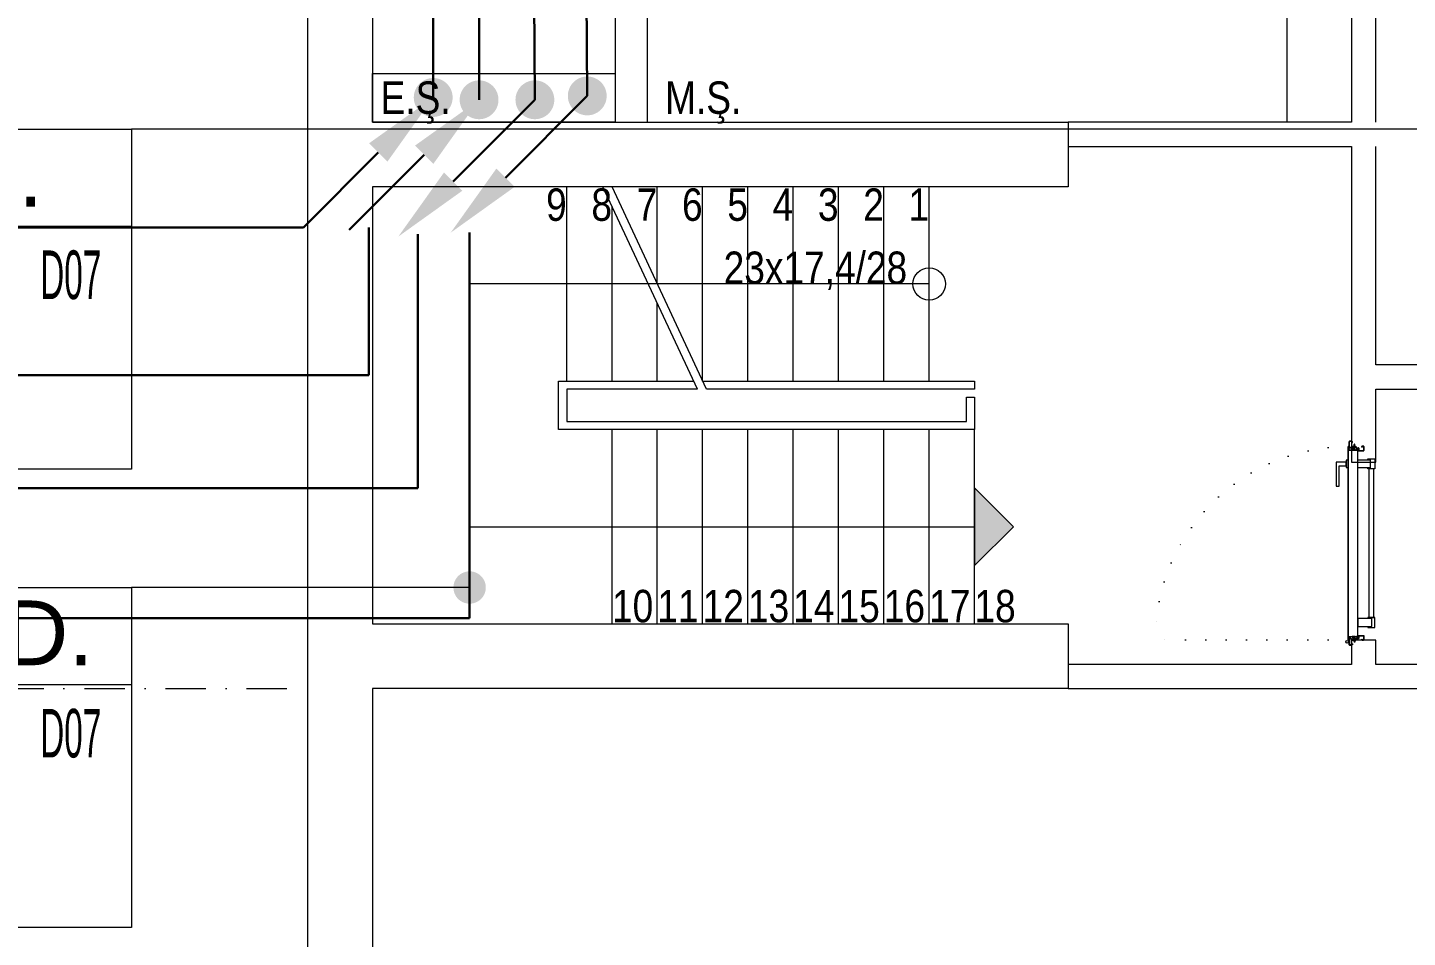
# Model space of a CAD drawing. Header units: metres. Extents: x -13545 to 152404, y -11890 to 28436.
# Drawn here: x 83969 to 84822, y 6276 to 6838 of the extents above; entities that cross this region are included whole.
import ezdxf
from ezdxf.enums import TextEntityAlignment as Align

# ---------------------------------------------------------------- set-up
doc = ezdxf.new("R2010")
doc.units = ezdxf.units.M
doc.header["$LTSCALE"] = 100
doc.header["$MEASUREMENT"] = 0
for name, pattern in [('DASHDOT2', [0.5, 0.25, -0.125, 0, -0.125]), ('DOT2', [0.125, 0, -0.125]), ('PHANTOM2', [1.25, 0.625, -0.125, 0.125, -0.125, 0.125, -0.125])]:
    doc.linetypes.add(name, pattern=pattern)
doc.layers.get('0').update_dxf_attribs({"color": 9, "lineweight": 9})
for name, color, linetype, lineweight in [('00', 9, 'Continuous', 9), ('01', 9, 'Continuous', 9), ('06D', 9, 'Continuous', 9), ('10', 9, 'Continuous', 9), ('14', 9, 'Continuous', 9), ('19', 9, 'Continuous', 9), ('20', 9, 'DOT2', 9), ('21', 9, 'Continuous', 9), ('21_mahal200', 9, 'Continuous', 9), ('24', 9, 'DASHDOT2', 9), ('E-KABLO', 7, 'Continuous', 30), ('E-OK', 3, 'Continuous', 30), ('E-YANGIN', 7, 'Continuous', 30)]:
    doc.layers.add(name, color=color, linetype=linetype, lineweight=lineweight)
doc.styles.add('Arial', font='arial.ttf', dxfattribs={"height": 2.5})
doc.styles.add('MuuM_TEXT-STANDART', font='ARIALN.TTF')
doc.dimstyles.new('MuuM_DIM200', dxfattribs={"dimscale": 20, "dimtxt": 2, "dimasz": 1, "dimexe": 1, "dimexo": 1, "dimgap": 1, "dimtad": 1, "dimdec": 1, "dimrnd": 0.5, "dimdsep": 46, "dimtxsty": 'MuuM_TEXT-STANDART', "dimblk": 'ARCHTICK', "dimcen": 0, "dimdle": 0.15, "dimclrd": 256, "dimclre": 256, "dimclrt": 256, "dimadec": 0, "dimazin": 0, "dimtfac": 5, "dimtdec": 1, "dimtix": 1, "dimtmove": 2, "dimatfit": 3, "dimldrblk": 'DOT', "dimfxl": 3, "dimfxlon": 1, "dimtolj": 1, "dimlwd": -1, "dimlwe": -1, "dimarcsym": 0})

# ---------------------------------------------------------------- blocks, each defined once
blk = doc.blocks.new('*U201')
at = {"layer": 'E-OK', "color": 3, "linetype": 'Continuous'}
blk.add_line((84.9, 84.8), (200.6, 200.5), dxfattribs=at)
at = {"layer": 'E-OK', "color": 4, "linetype": 'Continuous', "const_width": 30}
blk.add_lwpolyline([(-15, 0, 1), (15, 0, 1)], format="xyb", close=True, dxfattribs=at)
at = {"layer": 'E-OK', "color": 3, "linetype": 'Continuous'}
blk.add_solid([(99, 70.7), (70.7, 99), (0, 0)], dxfattribs=at)
blk = doc.blocks.new('*U200')
at = {"layer": 'E-OK', "color": 3, "linetype": 'Continuous'}
blk.add_line((-126.3, -126.2), (0, 0), dxfattribs=at)
at = {"layer": 'E-OK', "color": 4, "linetype": 'Continuous', "const_width": 30}
blk.add_lwpolyline([(-15, 0, 1), (15, 0, 1)], format="xyb", close=True, dxfattribs=at)
at = {"layer": 'E-OK', "color": 3, "linetype": 'Continuous'}
blk.add_solid([(-112.2, -140.4), (-140.4, -112.1), (-211.2, -211)], dxfattribs=at)
blk = doc.blocks.new('p-akslar_yeni')
at = {"layer": '24'}
blk.add_lwpolyline([(-2190, -2145), (6415, -2145)], dxfattribs=at)
blk = doc.blocks.new('1.Bod.Ara.Sitatik Elk')
at = {"layer": '01'}
blk.add_lwpolyline([(1694.99, -40), (60, -1150.28), (40, -1163.86), (40, -1188.24), (40, -1370), (40, -1370), (40, -1430), (40, -1430), (40, -1850), (470, -1850), (470, -1890), (40, -1890), (40, -2160), (470, -2160), (470, -2200), (40, -2200), (40, -2200), (40, -2200), (40, -2945), (0, -2945), (0, -1142.67), (1968.94, 194.38)], dxfattribs=at)
blk = doc.blocks.new('_ArchTick')
at = {"color": 0, "linetype": 'ByBlock', "const_width": 0.15}
blk.add_lwpolyline([(-0.5, -0.5), (0.5, 0.5)], dxfattribs=at)
blk = doc.blocks.new('_Dot')
at = {"color": 0, "linetype": 'ByBlock', "lineweight": -2}
blk.add_line((-0.5, 0), (-1, 0), dxfattribs=at)
at = {"color": 0, "linetype": 'ByBlock', "const_width": 0.5}
blk.add_lwpolyline([(-0.25, 0, 1), (0.25, 0, 1)], format="xyb", close=True, dxfattribs=at)
blk = doc.blocks.new('0_roomno2')
blk.add_lwpolyline([(19.375, -10.5), (0, -10.5), (0, 0), (19.375, 0)], close=True)
for points in [[(0, -3), (19.375, -3)], [(8.125, -3), (8.125, -10.5)], [(11.875, -3), (11.875, -10.5)], [(15.625, -3), (15.625, -10.5)], [(0, -6.75), (8.125, -6.75)]]:
    blk.add_lwpolyline(points)
at = {"style": 'MuuM_TEXT-STANDART', "width": 0.6}
blk.add_text('H:', height=1.5, dxfattribs=at).set_placement((0.35, -8.608), align=Align.MIDDLE_LEFT)
at = {"style": 'Arial'}
blk.add_attdef('ODANO', (0, 1.17), '', height=2, dxfattribs=at)
blk.add_attdef('MEKANADI', text='', height=2, dxfattribs=at).set_placement((0.35, -3), align=Align.BOTTOM_LEFT)
at = {"style": 'MuuM_TEXT-STANDART', "width": 0.6}
for tag, p in [('YER01', (10, -4.5)), ('TAVAN01', (13.75, -4.5)), ('DUVAR01', (17.5, -4.5)), ('YER02', (10, -6.75)), ('TAVAN02', (13.75, -6.75)), ('DUVAR02', (17.5, -6.75)), ('YER03', (10, -9)), ('TAVAN03', (13.75, -9)), ('DUVAR03', (17.5, -9))]:
    blk.add_attdef(tag, text='', height=1.5, dxfattribs=at).set_placement(p, align=Align.MIDDLE_CENTER)
for tag, p in [('M2', (0.35, -4.875)), ('TEMIZTAVANYUKSEKLIGI', (1.8, -8.608))]:
    blk.add_attdef(tag, text='', height=1.5, dxfattribs=at).set_placement(p, align=Align.MIDDLE_LEFT)
blk = doc.blocks.new('p-M01-M02_merdiven-1050')
at = {"layer": '19'}
h = blk.add_hatch(color=256, dxfattribs=at)
h.dxf.hatch_style = 1
edge = h.paths.add_edge_path()
edge.add_arc((210, -344), 10, 270, 630)
h = blk.add_hatch(color=256, dxfattribs=at)
h.dxf.hatch_style = 1
h.paths.add_polyline_path([(84, -372), (36, -372), (60, -396.04)])
at = {"layer": '19', "linetype": 'Continuous'}
for points in [[(210, -344), (210, -120), (210, -60), (60, -60), (60, -372)], [(145, -200.74), (145, -120), (125, -120), (125, -120), (125, -367), (140, -367), (140, -372), (120, -372), (120, -367), (120, -115), (120, -115), (150, -115), (150, -198.41)], [(150, -120), (270, -120)], [(145, -200.74), (270, -142.41)], [(0, -148), (120, -148)], [(145, -206.33), (270, -148)], [(150, -148), (258.02, -148)], [(0, -176), (120, -176)], [(150, -176), (198.02, -176)], [(210, -176), (270, -176)], [(0, -204), (120, -204)], [(150, -204), (270, -204)], [(0, -232), (120, -232)], [(150, -232), (270, -232)], [(0, -260), (120, -260)], [(150, -260), (270, -260)], [(0, -288), (120, -288)], [(150, -288), (270, -288)], [(0, -316), (120, -316)], [(150, -316), (270, -316)], [(0, -344), (120, -344)], [(150, -344), (270, -344)], [(0, -372), (120, -372)]]:
    blk.add_lwpolyline(points, dxfattribs=at)
at = {"layer": '19'}
for points in [[(145, -206.33), (270, -148)], [(150, -204), (150, -372), (150, -372), (145, -372), (145, -372), (145, -206.33)]]:
    blk.add_lwpolyline(points, dxfattribs=at)
blk.add_lwpolyline([(84, -372), (36, -372), (60, -396.04)], close=True, dxfattribs=at)
blk.add_circle((210, -344), 10, dxfattribs=at)
blk = doc.blocks.new('*U19')
at = {"ltscale": 15}
for p, q in [((-25, 1), (-26, 0)), ((-25, -1), (-26, 0)), ((-23, 1), (-25, 1)), ((-23, 1), (-23, -2)), ((-21, -3), (-18, 3)), ((-21, -3), (-18, 3)), ((-20, -3), (-17, 3)), ((-20, -3), (-16, 3)), ((-18, -3), (-15, 3)), ((-18, -3), (-15, 3)), ((-18, 1), (-18, 2)), ((-17, -3), (-14, 3)), ((-17, -3), (-13, 3)), ((-17, 1), (-17, 2)), ((-15, -3), (-12, 3)), ((-15, -3), (-12, 3)), ((-15, 1), (-15, 2)), ((-14, -3), (-11, 3)), ((-14, -3), (-10, 3)), ((-14, 1), (-14, 2)), ((-12, -3), (-9, 3)), ((-12, -3), (-9, 3)), ((-12, 1), (-12, 2)), ((-11, -3), (-8, 3)), ((-11, -3), (-7, 3)), ((-11, 1), (-11, 2)), ((-9, -3), (-6, 3)), ((-9, -3), (-6, 3)), ((-9, 1), (-9, 2)), ((-8, -3), (-4, 3)), ((-8, -3), (-5, 3)), ((-8, 1), (-8, 2)), ((-6, -3), (-3, 3)), ((-6, -3), (-3, 3)), ((-6, 1), (-6, 2)), ((-5, -3), (-1, 3)), ((-5, -3), (-2, 3)), ((-5, 1), (-5, 2)), ((-3, 1), (-3, 2)), ((0, 4), (-2, 1)), ((-2, 1), (-2, 2)), ((0, 0), (-1, 0)), ((-25, -1), (-23, -2)), ((-9, -2), (-23, -2)), ((-21, -3), (-21, -2)), ((-20, -3), (-19, -2)), ((-20, -2), (-19, -2)), ((-19, -2), (-18, -2)), ((-18, -3), (-18, -2)), ((-17, -3), (-16, -2)), ((-17, -2), (-16, -2)), ((-16, -2), (-15, -2)), ((-15, -3), (-15, -2)), ((-14, -3), (-13, -2)), ((-14, -2), (-13, -2)), ((-13, -2), (-12, -2)), ((-12, -3), (-12, -2)), ((-11, -3), (-10, -2)), ((-11, -2), (-10, -2)), ((-10, -2), (-9, -2)), ((-9, -3), (-9, -2)), ((-8, -2), (-7, -2)), ((-8, -3), (-7, -2)), ((-7, -2), (-6, -2)), ((-6, -3), (-6, -2)), ((-5, -2), (-4, -2)), ((-5, -3), (-4, -2)), ((-4, -2), (-2, -2)), ((0, -4), (-2, -2)), ((0, 0), (-1, 0))]:
    blk.add_line(p, q, dxfattribs=at)
for p, q in [((-7, 1), (-23, 1)), ((-17, 1), (-19, 1)), ((-16, 1), (-17, 1)), ((-14, 1), (-16, 1)), ((-13, 1), (-14, 1)), ((-11, 1), (-13, 1)), ((-10, 1), (-11, 1)), ((-8, 1), (-10, 1)), ((-7, 1), (-8, 1)), ((-5, 1), (-7, 1)), ((-4, 1), (-5, 1)), ((-2, 1), (-4, 1)), ((-2, 1), (-2, 1)), ((0, 0), (0, 4)), ((-2, -2), (-2, -2)), ((0, 0), (0, -4))]:
    blk.add_line(p, q)
for centre, radius, start, end in [((-26, 4), 3.92, 274.361, 322.1025), ((-26, -4), 3.92, 37.8975, 85.639), ((-18, 3), 0.0971, 330.3204, 150.3204), ((-17, 3), 0.0971, 330.3204, 150.3204), ((-15, 3), 0.0971, 330.3204, 150.3204), ((-14, 3), 0.0971, 330.3204, 150.3204), ((-12, 3), 0.0971, 330.3204, 150.3204), ((-11, 3), 0.0971, 330.3204, 150.3204), ((-9, 3), 0.0971, 330.3204, 150.3204), ((-8, 3), 0.0971, 330.3204, 150.3204), ((-6, 3), 0.0971, 330.3204, 150.3204), ((-5, 3), 0.0971, 330.3204, 150.3204), ((-3, 3), 0.0971, 330.3204, 150.3204), ((-2, 3), 0.0971, 330.3204, 150.3204), ((-1, 0), 0.486, 90, 270), ((0, 4), 0.25, 0, 150.0864), ((-21, -3), 0.0971, 150.3204, 330.3204), ((-20, -3), 0.0971, 150.3204, 330.3204), ((-18, -3), 0.0971, 150.3204, 330.3204), ((-17, -3), 0.0971, 150.3204, 330.3204), ((-15, -3), 0.0971, 150.3204, 330.3204), ((-14, -3), 0.0971, 150.3204, 330.3204), ((-12, -3), 0.0971, 150.3204, 330.3204), ((-11, -3), 0.0971, 150.3204, 330.3204), ((-9, -3), 0.0971, 150.3204, 330.3204), ((-8, -3), 0.0971, 150.3204, 330.3204), ((-6, -3), 0.0971, 150.3204, 330.3204), ((-5, -3), 0.0971, 150.3204, 330.3204), ((0, -4), 0.25, 209.9136, 0)]:
    blk.add_arc(centre, radius, start, end, dxfattribs=at)
blk = doc.blocks.new('conta')
at = {"ltscale": 10}
for p, q in [((-2649.9, 5345.5), (-2649.8, 5345.6)), ((-2649.9, 5344.5), (-2649.8, 5344.3)), ((-2649.8, 5344.3), (-2649.7, 5344.3)), ((-2649.7, 5345.4), (-2649.3, 5345.4)), ((-2649.2, 5345.4), (-2649.1, 5345.5)), ((-2649, 5344), (-2648.8, 5343.8)), ((-2648.9, 5344.1), (-2648.7, 5343.9)), ((-2648.8, 5345.1), (-2648.6, 5345.3)), ((-2648.8, 5344.9), (-2648.6, 5345.2)), ((-2648.7, 5343.8), (-2648.7, 5343.8)), ((-2648.6, 5345.3), (-2648.6, 5345.3))]:
    blk.add_line(p, q, dxfattribs=at)
for centre, radius, start, end in [((-2649.8, 5345.5), 0.05, 140.6345, 188.9372), ((-2653, 5345), 3.19, 350.4674, 8.9372), ((-2649.9, 5344.5), 0.02, 170.4674, 213.7451), ((-2649.7, 5345.6), 0.0696, 22.2428, 159.258), ((-2650.9, 5345), 1.24, 340.3382, 16.7772), ((-2649.7, 5344.6), 0.03, 160.3382, 273.2666), ((-2649.7, 5345.4), 0.03, 90, 196.7772), ((-2649.6, 5341.5), 3.01, 80.4362, 93.2666), ((-2649.3, 5345.5), 0.05, 270, 303.0062), ((-2649.2, 5344.1), 0.231, 353.9571, 81.9004), ((-2649.1, 5345.5), 0.03, 4.7972, 123.0062), ((-2649.1, 5344.5), 0.03, 260.4362, 338.7066), ((-2651.2, 5344.8), 2.33, 7.5897, 18.7951), ((-2649, 5345.6), 0.05, 18.7951, 42.1429), ((-2650.2, 5345), 1.27, 338.7066, 23.0418), ((-2648.9, 5344.1), 0.1, 173.9571, 217.2653), ((-2648.8, 5345.1), 0.05, 187.5897, 322.7347), ((-2658.2, 5345.2), 9.36, 353.6857, 357.8537), ((-2648.8, 5344.2), 0.1, 173.6857, 217.2653), ((-2648.8, 5344.8), 0.05, 142.7347, 180.2669), ((-2648.7, 5343.8), 0.05, 217.2653, 307.2653), ((-2648.7, 5343.8), 0.05, 307.2653, 37.2653), ((-2648.6, 5345.3), 0.05, 52.7347, 142.7347), ((-2648.6, 5345.3), 0.05, 322.7347, 52.7347)]:
    blk.add_arc(centre, radius, start, end, dxfattribs=at)
for points, knots in [([(-2649, 5345.6), (-2649, 5345.6), (-2649.1, 5345.7), (-2649.2, 5345.4), (-2649.3, 5345.7), (-2649.4, 5345.5), (-2649.5, 5345.7), (-2649.6, 5345.5), (-2649.7, 5345.6), (-2649.7, 5345.6)], [0.0086373, 0.0086373, 0.0086373, 0.0086373, 0.1097304, 0.3133405, 0.4430081, 0.5658764, 0.7165186, 0.8527974, 0.9648495, 0.9648495, 0.9648495, 0.9648495]), ([(-2649.7, 5344.3), (-2649.7, 5344.3), (-2649.7, 5344.5), (-2649.6, 5344.3), (-2649.3, 5344.4), (-2649.2, 5344.4), (-2649.2, 5344.4)], [0, 0, 0, 0, 0.1008757, 0.3841126, 0.5436166, 0.6906785, 0.6906785, 0.6906785, 0.6906785])]:
    blk.add_open_spline(points, degree=3, knots=knots, dxfattribs=at)
blk = doc.blocks.new('p-yn_sackasa')
at = {"layer": '10', "linetype": 'Continuous'}
for p, q in [((-2.19, 0), (-2.19, -0.15)), ((0, 6.16), (0, 6.9)), ((0.01, 6.9), (0.01, 6.15)), ((0.14, 6.9), (0.14, 6.16)), ((0.15, 6.9), (0.15, 6.16)), ((2.69, 7.16), (0.26, 7.16)), ((2.69, 7.15), (0.26, 7.15)), ((2.69, 7.02), (0.26, 7.02)), ((0.26, 7.01), (2.69, 7.01)), ((0.26, 6.05), (0.76, 6.05)), ((0.75, 6.04), (0.26, 6.04)), ((0.26, 5.91), (0.75, 5.91)), ((0.76, 5.9), (0.26, 5.9)), ((0.67, -0.71), (0.67, 2.27)), ((0.69, -0.71), (0.69, 2.27)), ((0.75, 5.91), (0.75, 6.04)), ((0.76, 5.9), (0.76, 6.05)), ((0.81, -0.71), (0.81, 2.27)), ((0.83, -0.71), (0.83, 2.27)), ((0.92, 2.33), (0.95, 2.32)), ((0.93, 2.34), (0.95, 2.33)), ((1.01, 2.46), (0.99, 2.47)), ((0.99, 2.46), (1.01, 2.45)), ((1.11, 2.52), (1.11, 3.73)), ((1.12, 2.52), (1.12, 3.73)), ((1.25, 3.73), (1.25, 2.52)), ((1.26, 2.52), (1.26, 3.73)), ((1.37, 3.98), (2.49, 3.98)), ((2.49, 3.97), (1.37, 3.97)), ((1.37, 3.84), (2.49, 3.84)), ((2.49, 3.83), (1.37, 3.83)), ((2.6, 3.69), (2.5, 3.36)), ((2.51, 3.35), (2.61, 3.69)), ((2.73, 3.65), (2.63, 3.32)), ((2.74, 3.64), (2.64, 3.31)), ((2.8, 3.29), (2.8, 6.9)), ((2.81, 3.29), (2.81, 6.9)), ((2.94, 3.29), (2.94, 6.9)), ((2.95, 3.29), (2.95, 6.9)), ((-2.95, -0.25), (-2.95, -1.75)), ((-2.94, -1.75), (-2.94, -0.25)), ((-2.81, -0.25), (-2.81, -1.75)), ((-2.8, -0.25), (-2.8, -1.75)), ((-2.19, 0), (-2.7, 0)), ((-2.2, -0.01), (-2.7, -0.01)), ((-2.2, -0.14), (-2.7, -0.14)), ((-2.19, -0.15), (-2.7, -0.15)), ((1.01, -1.85), (-2.7, -1.85)), ((1.01, -1.86), (-2.7, -1.86)), ((-2.7, -1.99), (1.01, -1.99)), ((1.01, -2), (-2.7, -2)), ((-2.2, -0.14), (-2.2, -0.01)), ((0.92, -0.77), (0.95, -0.76)), ((0.93, -0.78), (0.95, -0.77)), ((0.99, -0.89), (1.01, -0.88)), ((1.01, -0.89), (0.99, -0.91)), ((1.11, -0.96), (1.11, -1.75)), ((1.12, -0.96), (1.12, -1.75)), ((1.25, -0.96), (1.25, -1.75)), ((1.26, -0.96), (1.26, -1.75))]:
    blk.add_line(p, q, dxfattribs=at)
for points in [[(0.15, 2.14), (0.67, 2.14), (0.67, -0.54), (0.15, -0.54)], [(0.15, 2.14), (0.41, 2.14), (0.41, -0.54), (0.15, -0.54)]]:
    blk.add_lwpolyline(points, close=True, dxfattribs=at)
for centre, radius, start, end in [((0.26, 6.9), 0.261, 90, 180), ((0.26, 6.16), 0.261, 180, 270), ((0.26, 6.9), 0.249, 90, 180), ((0.26, 6.16), 0.249, 181.34499, 271.35021), ((0.26, 6.9), 0.122, 90, 180), ((0.26, 6.16), 0.122, 180, 270), ((0.26, 6.9), 0.11, 90, 180), ((0.26, 6.16), 0.11, 180, 270), ((0.89, 2.27), 0.219, 63.21528, 180), ((0.89, 2.27), 0.206, 63.21689, 180), ((0.89, 2.27), 0.0801, 63.21502, 180), ((0.89, 2.27), 0.0674, 63.21445, 180), ((1.04, 2.52), 0.206, 243.2197, 0), ((1.04, 2.52), 0.219, 243.21479, 0), ((1.04, 2.52), 0.0801, 243.22028, 0), ((1.04, 2.52), 0.0674, 243.21287, 0), ((1.37, 3.73), 0.253, 90, 180), ((1.37, 3.73), 0.24, 90, 180), ((1.37, 3.73), 0.114, 90, 180), ((1.37, 3.73), 0.101, 90, 180), ((2.49, 3.72), 0.261, 342.86025, 90), ((2.49, 3.72), 0.249, 342.86129, 90), ((2.49, 3.72), 0.122, 342.86074, 90), ((2.49, 3.72), 0.11, 342.86215, 90), ((2.72, 3.29), 0.232, 162.8601, 0), ((2.72, 3.29), 0.219, 162.86127, 0), ((2.72, 3.29), 0.0927, 162.86053, 0), ((2.72, 3.29), 0.0801, 162.86241, 0), ((2.69, 6.9), 0.261, 0, 90), ((2.69, 6.9), 0.249, 0, 90), ((2.69, 6.9), 0.122, 0, 90), ((2.69, 6.9), 0.11, 0, 90), ((-2.7, -0.25), 0.253, 90, 180), ((-2.7, -1.75), 0.253, 180, 270), ((-2.7, -0.25), 0.24, 90, 180), ((-2.7, -1.75), 0.24, 180, 270), ((-2.7, -0.25), 0.114, 90, 180), ((-2.7, -1.75), 0.114, 180, 270), ((-2.7, -0.25), 0.101, 90, 180), ((-2.7, -1.75), 0.101, 180, 270), ((0.89, -0.71), 0.219, 180, 296.78496), ((0.89, -0.71), 0.206, 180, 296.78515), ((0.89, -0.71), 0.0801, 180, 296.78498), ((0.89, -0.71), 0.0674, 180, 180.52454), ((0.89, -0.71), 0.0674, 180, 296.78713), ((1.04, -0.96), 0.219, 0, 116.78545), ((1.04, -0.96), 0.206, 0, 116.78362), ((1.04, -0.96), 0.0801, 0, 116.78105), ((1.04, -0.96), 0.0674, 0, 116.78713), ((1.01, -1.75), 0.114, 270, 0), ((1.01, -1.75), 0.24, 270, 0), ((1.01, -1.75), 0.101, 270, 0), ((1.01, -1.75), 0.253, 270, 0)]:
    blk.add_arc(centre, radius, start, end, dxfattribs=at)
at = {"layer": '10', "xscale": 0.0842696629213483, "yscale": 0.0842696629213483, "zscale": 0.0842696629213483}
blk.add_blockref('*U19', (0.95, 1.35), dxfattribs=at)
at = {"layer": '14', "xscale": -0.7887640449438696, "yscale": 0.7887640449438696, "zscale": 0.7887640449438204, "rotation": 90}
blk.add_blockref('conta', (4217.78, -2086.42), dxfattribs=at)
blk = doc.blocks.new('*U334')
at = {"layer": '06D'}
for points in [[(8.5, 9.56), (7.87, 9.56), (7.87, 13.56, -0.414214), (8.25, 13.93), (13.75, 13.93, -0.414214), (14.12, 13.56), (14.12, 9.56), (13.5, 9.56)], [(111.5, 9.56), (112.12, 9.56), (112.12, 13.56, 0.414214), (111.75, 13.93), (106.25, 13.93, 0.414214), (105.87, 13.56), (105.87, 9.56), (106.5, 9.56)]]:
    blk.add_lwpolyline(points, format="xyb", dxfattribs=at)
for points in [[(8.5, 10.94), (13.5, 10.94), (13.5, 3.44), (8.5, 3.44)], [(105.87, 13.31), (14.12, 13.31), (14.12, 10.18), (105.87, 10.18)], [(111.5, 12.06), (106.5, 12.06), (106.5, 3.44), (111.5, 3.44)]]:
    blk.add_lwpolyline(points, close=True, dxfattribs=at)
for points in [[(8.8, -2.56), (8.8, -3.81), (13.2, -3.81), (13.2, -2.56), (8.8, -2.56)], [(9.87, -3.81), (9.87, -10.06), (24.87, -10.06), (24.87, -8.19), (12.12, -8.19), (12.12, -8.19), (12.12, -3.81), (9.87, -3.81)]]:
    blk.add_lwpolyline(points, dxfattribs=at)
at = {"layer": '10', "ltscale": 10}
for p, q in [((1, 0.68), (2, 1.33)), ((1, 0.68), (2, 1.33)), ((2, 0.28), (1, 0.28)), ((2, 0.28), (1, 0.28)), ((2, 0.08), (1, 0.08)), ((2, 0.08), (1, 0.08)), ((2, 1.76), (2, 1.33)), ((2.3, 1.76), (2, 1.76)), ((2, 1.76), (2, 1.33)), ((2.3, 1.76), (2, 1.76)), ((2, 1.33), (2, -0.17)), ((2, 1.33), (2, -0.17)), ((2.3, -2.19), (2.3, 3.34)), ((2.3, 1.33), (2.3, 1.76)), ((2.3, 1.33), (2.3, 1.76)), ((2.3, -0.17), (2.3, 1.33)), ((2.3, -0.17), (2.3, 1.33)), ((117.6, 3.44), (2.4, 3.44)), ((2.45, -2.29), (2.45, 3.24)), ((117.5, 3.29), (2.5, 3.29)), ((117.55, -2.29), (117.55, 3.24)), ((117.7, -2.19), (117.7, 3.34)), ((117.7, 1.76), (117.7, 0.26)), ((118, 1.76), (117.7, 1.76)), ((117.7, 0.26), (117.7, -0.17)), ((118, 0.26), (118, 1.76)), ((118, 1.51), (119, 1.51)), ((118, 1.31), (119, 1.31)), ((119, 0.91), (118, 0.26)), ((118, -0.17), (118, 0.26)), ((0.3, -2.46), (0.3, -2.34)), ((0.4, -2.24), (2.25, -2.24)), ((119.6, -2.56), (0.4, -2.56)), ((0.45, -2.41), (0.45, -2.39)), ((0.45, -2.39), (2.35, -2.39)), ((119.54, -2.41), (0.45, -2.41)), ((2, -0.17), (2.3, -0.17)), ((2, -0.17), (2.3, -0.17)), ((119.54, -2.39), (117.65, -2.39)), ((117.7, -0.17), (118, -0.17)), ((119.6, -2.24), (117.75, -2.24)), ((119.55, -2.41), (119.55, -2.39)), ((119.7, -2.46), (119.7, -2.34)), ((120.84, -2), (120.84, -2.43)), ((120.84, -2), (120.84, -2.43)), ((121.05, -2), (121.05, -2.43)), ((121.05, -2), (121.05, -2.43)), ((121.22, -2.16), (121.05, -2.16)), ((121.22, -2.16), (121.05, -2.16)), ((121.22, -2.16), (121.22, -2.29)), ((121.22, -2.16), (121.22, -2.29)), ((121.6, -2.73), (121.73, -2.62)), ((121.6, -2.73), (121.73, -2.62))]:
    blk.add_line(p, q, dxfattribs=at)
blk.add_circle((120.95, -3.26), 0.843, dxfattribs=at)
blk.add_circle((120.95, -3.26), 0.843, dxfattribs=at)
for centre, radius, start, end in [((2.44, 3.3), 0.141, 104.92708, 165.07292), ((117.5, 3.24), 0.05, 0, 90), ((117.6, 3.34), 0.1, 0, 90), ((0.4, -2.34), 0.1, 90, 180), ((0.4, -2.46), 0.1, 180, 270), ((0.45, -2.39), 0.005, 90, 180), ((0.45, -2.41), 0.005, 180, 270), ((2.25, -2.19), 0.05, 270, 0), ((2.35, -2.29), 0.1, 270, 0), ((117.65, -2.29), 0.1, 180, 270), ((117.75, -2.19), 0.05, 180, 270), ((119.54, -2.39), 0.005, 0, 90), ((119.54, -2.41), 0.005, 270, 360), ((119.6, -2.34), 0.1, 0, 90), ((119.6, -2.46), 0.1, 270, 0), ((120.42, -2.26), 0.302, 285.55242, 60.03149), ((120.42, -2.26), 0.302, 285.55242, 60.03149), ((120.42, -2.26), 0.428, 336.35197, 37.62095), ((120.42, -2.26), 0.428, 336.35197, 37.62095), ((120.95, -3.26), 1.01, 39.4092, 74.28614), ((120.95, -3.26), 1.01, 39.4092, 74.28614)]:
    blk.add_arc(centre, radius, start, end, dxfattribs=at)
at = {"layer": '20'}
blk.add_lwpolyline([(119.7, -2.4), (119.7, -121.8, -0.414214), (0.3, -2.4, 1)], format="xyb", dxfattribs=at)
blk.add_blockref('p-yn_sackasa', (0, 0))
at = {"xscale": -1}
blk.add_blockref('p-yn_sackasa', (120, 0), dxfattribs=at)
blk = doc.blocks.new('1.Bod.Ara.Mimari Elk')
at = {"layer": '00'}
for points in [[(660, -1850), (660, -1780), (860, -1780), (860, -1895), (875, -1895), (875, -1765), (660, -1765), (660, -1329.43), (645, -1329.43), (645, -1765), (40, -1765), (40, -1780), (190, -1780), (190, -1850), (210, -1850), (210, -1780), (645, -1780), (645, -1850)], [(645, -1850), (645, -1850), (645, -1850), (470, -1850), (470, -1865), (645, -1865), (645, -2060), (660, -2060), (660, -2015), (860, -2015), (860, -2050), (875, -2050), (875, -1985), (860, -1985), (860, -2000), (660, -2000), (660, -1865)], [(860, -2185), (660, -2185), (660, -2170), (645, -2170), (645, -2185), (470, -2185), (470, -2200), (645, -2200), (645, -2200), (860, -2200), (860, -2185)]]:
    blk.add_lwpolyline(points, dxfattribs=at)
at = {"layer": '06D'}
for points in [[(605, -1780), (605, -1850)], [(190, -1850), (40, -1850), (40, -1820), (190, -1820), (190, -1850)]]:
    blk.add_lwpolyline(points, dxfattribs=at)
at = {"rotation": 90}
blk.add_blockref('p-M01-M02_merdiven-1050', (40, -2160), dxfattribs=at)
at = {"layer": '10', "rotation": 270}
blk.add_blockref('*U334', (645.54, -2050.15), dxfattribs=at)
at = {"layer": '21_mahal200'}
ref = blk.add_blockref('0_roomno2', (-496.51, -1854.32), dxfattribs=dict(at, xscale=20, yscale=20, zscale=20))
ref.add_attrib('ODANO', 'B1A-36', (-496.51, -1845.68), dxfattribs={"layer": '0', "height": 40, "style": 'Arial'})
ref.add_attrib('MEKANADI', 'TEMİZLİK O.', dxfattribs={"layer": '0', "height": 40, "style": 'Arial'}).set_placement((-489.51, -1914.32), align=Align.BOTTOM_LEFT)
ref.add_attrib('M2', '#### m2', dxfattribs={"layer": '0', "height": 30, "style": 'MuuM_TEXT-STANDART', "width": 0.6}).set_placement((-489.51, -1951.82), align=Align.MIDDLE_LEFT)
ref.add_attrib('TEMIZTAVANYUKSEKLIGI', '2.40 M', dxfattribs={"layer": '0', "height": 30, "style": 'MuuM_TEXT-STANDART', "width": 0.6}).set_placement((-460.51, -2026.48), align=Align.MIDDLE_LEFT)
ref.add_attrib('YER01', 'Y14', dxfattribs={"layer": '0', "height": 30, "style": 'MuuM_TEXT-STANDART', "width": 0.6}).set_placement((-296.51, -1944.32), align=Align.MIDDLE_CENTER)
ref.add_attrib('TAVAN01', 'T09', dxfattribs={"layer": '0', "height": 30, "style": 'MuuM_TEXT-STANDART', "width": 0.6}).set_placement((-221.51, -1944.32), align=Align.MIDDLE_CENTER)
ref.add_attrib('DUVAR01', 'D07', dxfattribs={"layer": '0', "height": 30, "style": 'MuuM_TEXT-STANDART', "width": 0.6}).set_placement((-146.51, -1944.32), align=Align.MIDDLE_CENTER)
ref = blk.add_blockref('0_roomno2', (-496.51, -2137.53), dxfattribs=dict(at, xscale=20, yscale=20, zscale=20))
ref.add_attrib('ODANO', 'B1A-42', (-496.51, -2128.89), dxfattribs={"layer": '0', "height": 40, "style": 'Arial'})
ref.add_attrib('MEKANADI', 'M07 Y.MERD.', dxfattribs={"layer": '0', "height": 40, "style": 'Arial'}).set_placement((-489.51, -2197.53), align=Align.BOTTOM_LEFT)
ref.add_attrib('M2', '##### m2', dxfattribs={"layer": '0', "height": 30, "style": 'MuuM_TEXT-STANDART', "width": 0.6}).set_placement((-489.51, -2235.03), align=Align.MIDDLE_LEFT)
ref.add_attrib('TEMIZTAVANYUKSEKLIGI', '- M', dxfattribs={"layer": '0', "height": 30, "style": 'MuuM_TEXT-STANDART', "width": 0.6}).set_placement((-460.51, -2309.69), align=Align.MIDDLE_LEFT)
ref.add_attrib('YER01', 'Y03', dxfattribs={"layer": '0', "height": 30, "style": 'MuuM_TEXT-STANDART', "width": 0.6}).set_placement((-296.51, -2227.53), align=Align.MIDDLE_CENTER)
ref.add_attrib('TAVAN01', 'T09', dxfattribs={"layer": '0', "height": 30, "style": 'MuuM_TEXT-STANDART', "width": 0.6}).set_placement((-221.51, -2227.53), align=Align.MIDDLE_CENTER)
ref.add_attrib('DUVAR01', 'D07', dxfattribs={"layer": '0', "height": 30, "style": 'MuuM_TEXT-STANDART', "width": 0.6}).set_placement((-146.51, -2227.53), align=Align.MIDDLE_CENTER)
ref.add_attrib('YER02', 'Y04', dxfattribs={"layer": '0', "height": 30, "style": 'MuuM_TEXT-STANDART', "width": 0.6}).set_placement((-296.51, -2272.53), align=Align.MIDDLE_CENTER)
at = {"layer": '21', "style": 'MuuM_TEXT-STANDART'}
for s, p in [('E.Ş.', (44.98, -1844.91)), ('M.Ş.', (220.79, -1844.91)), ('10', (188, -2159)), ('11', (216, -2159)), ('12', (244, -2159)), ('13', (272, -2159)), ('14', (300, -2159)), ('15', (328, -2159)), ('16', (356, -2159)), ('17', (384, -2159)), ('18', (412, -2159))]:
    blk.add_text(s, height=20, dxfattribs=at).set_placement(p)
for s, p in [('9', (160, -1911)), ('8', (188, -1911)), ('7', (216, -1911)), ('6', (244, -1911)), ('5', (272, -1911)), ('4', (300, -1911)), ('3', (328, -1911)), ('2', (356, -1911)), ('1', (384, -1911)), ('23x17,4/28', (370.39, -1950))]:
    blk.add_text(s, height=20, dxfattribs=at).set_placement(p, align=Align.RIGHT)
at = {"layer": '21_mahal200'}
for points in [[(743.13, -1854.32), (-109.01, -1854.32)], [(100, -2137.53), (-109.01, -2137.53)]]:
    blk.add_leader(points, dimstyle='MuuM_DIM200', override={"dimasz": 1, "dimfxl": 10}, dxfattribs=at)

msp = doc.modelspace()

# ---------------------------------------------------------------- linework, layer by layer
at = {"layer": 'E-KABLO', "color": 6, "linetype": 'PHANTOM2'}
for p, q in [((84219.66, 6795.19), (84219.66, 6954.1)), ((84314.86, 6796.16), (84314.19, 6876.83))]:
    msp.add_line(p, q, dxfattribs=at)
at = {"layer": 'E-KABLO', "color": 5, "linetype": 'PHANTOM2'}
for p, q in [((84248, 6793.76), (84248, 6929.1)), ((84282.5, 6793.76), (84281.69, 6901.73))]:
    msp.add_line(p, q, dxfattribs=at)
at = {"layer": 'E-YANGIN'}
for p, q in [((83466.74, 6714.95), (84139.47, 6714.95)), ((84179.97, 6714.95), (84179.97, 6623.65)), ((84242.16, 6711.69), (84242.16, 6473.59)), ((84210.25, 6710.72), (84210.25, 6553.77)), ((83507.24, 6623.65), (84179.97, 6623.65)), ((83545.68, 6553.77), (84210.25, 6553.77)), ((83577.6, 6473.59), (84242.16, 6473.59))]:
    msp.add_line(p, q, dxfattribs=at)

# ---------------------------------------------------------------- block references
for name in ['1.Bod.Ara.Mimari Elk', '1.Bod.Ara.Sitatik Elk']:
    msp.add_blockref(name, (84142.16, 8630))
at = {"layer": '24'}
msp.add_blockref('p-akslar_yeni', (77727.16, 8575), dxfattribs=at)
at = {"layer": 'E-OK', "xscale": -0.4, "yscale": 0.4, "zscale": 0.4}
for name, p, rotation in [('*U201', (84219.66, 6795.19), 90), ('*U201', (84248, 6793.76), 90), ('*U200', (84282.5, 6793.76), 270), ('*U200', (84314.86, 6796.16), 270)]:
    msp.add_blockref(name, p, dxfattribs=dict(at, rotation=rotation))

doc.saveas('drawing.dxf')
